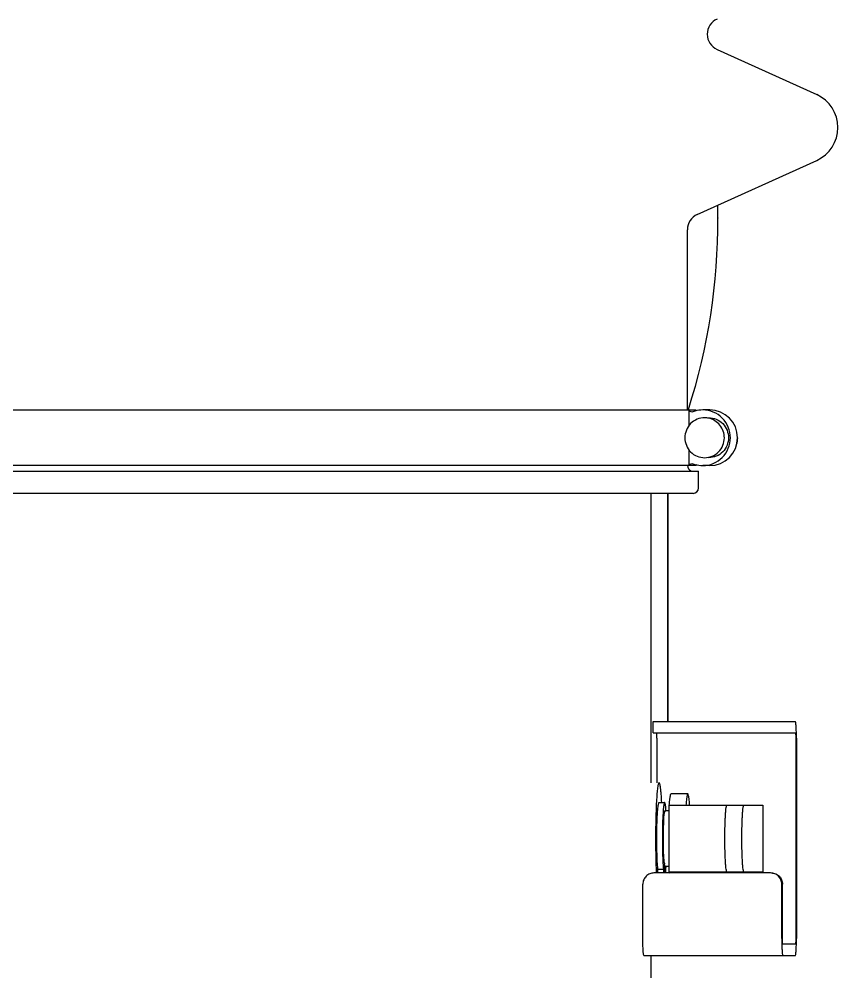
# Model space of a CAD drawing. Header units: millimetres. Extents: x 14017 to 18361, y 6223 to 10695.
# Drawn here: x 17808.2 to 17955.3, y 9135.6 to 9306.8 of the extents above; entities that cross this region are included whole.
import ezdxf

# ---------------------------------------------------------------- set-up
doc = ezdxf.new("R2010")
doc.units = ezdxf.units.MM
doc.header["$LTSCALE"] = 384.175
doc.layers.get('0').update_dxf_attribs({"linetype": 'CONTINUOUS'})

msp = doc.modelspace()

# ---------------------------------------------------------------- linework, layer by layer
at = {"linetype": 'Continuous'}
for p, q in [((17933.55641, 9301.30203), (17951.43905, 9293.20651)), ((17929.9945, 9271.65553), (17951.43905, 9281.36354)), ((17933.70672, 9271.04943), (17933.70509, 9270.99721)), ((17933.70657, 9271.04943), (17933.70681, 9270.99722)), ((17928.23173, 9236.53502), (17928.23173, 9268.92254)), ((17715.73173, 9236.53502), (17929.73173, 9236.53502)), ((17928.52822, 9233.73034), (17928.52822, 9236.53502)), ((17929.2028, 9236.19453), (17929.02701, 9236.16148)), ((17932.19912, 9236.53502), (17931.0001, 9236.53502)), ((17928.52822, 9226.53502), (17928.52822, 9229.33774)), ((17929.02701, 9226.90857), (17929.2028, 9226.87552)), ((17715.23173, 9225.53502), (17930.23173, 9225.53502)), ((17929.73173, 9226.53502), (17715.73173, 9226.53502)), ((17930.23173, 9222.53502), (17930.23173, 9225.53502)), ((17932.19912, 9226.53502), (17931.0001, 9226.53502)), ((17929.23173, 9221.53502), (17716.23174, 9221.53502)), ((17921.73173, 9169.53502), (17921.73173, 9221.53502)), ((17924.68751, 9180.53502), (17924.69089, 9221.53502)), ((17924.72726, 9221.53502), (17924.7318, 9183.89046)), ((17924.73179, 9183.87845), (17924.73178, 9180.53502)), ((17922.04736, 9178.53502), (17922.04736, 9180.53502)), ((17922.04737, 9180.53502), (17947.61756, 9180.53502)), ((17922.04737, 9178.53502), (17947.61756, 9178.53502)), ((17922.72975, 9177.53502), (17922.72975, 9169.53502)), ((17947.68038, 9177.53502), (17947.68038, 9141.53502)), ((17947.80601, 9177.53502), (17947.80601, 9141.53502)), ((17928.29595, 9167.53502), (17925.30188, 9167.53502)), ((17923.13304, 9165.98502), (17924.13107, 9165.98502)), ((17924.13447, 9165.9848), (17924.13108, 9165.98502)), ((17924.87029, 9165.53502), (17941.77816, 9165.53502)), ((17924.87029, 9165.53502), (17924.87029, 9153.53502)), ((17941.77816, 9165.53502), (17941.77816, 9153.53502)), ((17924.23087, 9164.53502), (17924.87029, 9164.53502)), ((17923.7259, 9159.58031), (17923.72589, 9159.53434)), ((17924.06498, 9153.33502), (17924.06586, 9155.00237)), ((17943.17159, 9153.33502), (17922.21307, 9153.33502)), ((17922.92035, 9154.0452), (17923.91837, 9154.0452)), ((17922.92649, 9153.33502), (17922.92035, 9154.0452)), ((17923.91837, 9154.0452), (17923.92451, 9153.33502)), ((17924.06572, 9154.73502), (17924.1456, 9154.73502)), ((17924.1913, 9154.61618), (17924.19062, 9153.33502)), ((17924.23087, 9154.53502), (17924.87029, 9154.53502)), ((17924.33159, 9153.33502), (17924.33795, 9153.98919)), ((17924.87029, 9153.53502), (17941.77816, 9153.53502)), ((17920.21702, 9141.53502), (17920.21702, 9151.33502)), ((17945.16764, 9141.53502), (17945.16764, 9151.33502)), ((17945.29328, 9141.53502), (17945.29328, 9151.33502)), ((17947.61756, 9140.53502), (17945.3561, 9140.53502)), ((17920.40547, 9138.53502), (17947.61756, 9138.53502)), ((17921.73173, 9123.53502), (17921.73173, 9138.53502))]:
    msp.add_line(p, q, dxfattribs=at)
for centre, radius, start, end in [((17934.79364, 9304.03502), 3, 114.3563913, 245.6436087), ((17948.75838, 9287.28502), 6.5, 294.3563913, 65.6436087), ((17822.70678, 9270.51222), 111.00109, 0.2772938, 1.4388303), ((17931.23173, 9268.92254), 3, 114.3563913, 180), ((17822.08959, 9270.61895), 111.61785, 342.2585276, 0.1941706), ((17931.00133, 9231.60593), 4.92849, 106.8987083, 111.4030251), ((17931.00609, 9231.58657), 4.94839, 90.0618208, 106.8863018), ((17930.23463, 9236.68677), 0.5253, 196.7910382, 220.6853764), ((17932.23173, 9231.53502), 5, 270, 90), ((17931.31, 9231.59855), 3.524, 77.8830421, 89.9573168), ((17933.02645, 9231.53872), 4.22904, 342.9305345, 359.949903), ((17929.23173, 9226.53502), 1, 180, 247.5), ((17931.00133, 9231.46412), 4.92849, 248.5969749, 253.1012917), ((17931.00609, 9231.48348), 4.94839, 253.1136982, 269.9381792), ((17930.23463, 9226.38327), 0.5253, 139.3146236, 163.2089618), ((17929.23173, 9222.53502), 1, 270, 0), ((17909.363, 9183.87846), 15.36873, 356.8949269, 359.9999577), ((17909.38217, 9183.88902), 15.3496, 358.9924607, 0.0053916), ((17927.66981, 9163.6222), 3.59865, 170.3978759, 170.5805487), ((17925.80567, 9163.97757), 1.70073, 167.2804654, 167.587517), ((17899.80209, 9162.64141), 24.65775, 4.444014, 4.6503306), ((17931.47709, 9155.99629), 7.44542, 186.2263453, 187.9062163), ((17925.76669, 9155.0837), 1.66077, 192.5180363, 192.8405973), ((17899.41514, 9156.45921), 25.04592, 355.4254354, 355.5592792), ((17959.29229, 9155.9772), 34.40959, 184.06991, 184.4341496), ((17962.28636, 9155.9772), 34.40959, 184.06991, 184.4341496), ((17894.28684, 9155.97818), 34.42832, 355.5727705, 355.922858)]:
    msp.add_arc(centre, radius, start, end, dxfattribs=at)
for points in [[(17929.02701, 9236.16152), (17928.8193, 9236.16058), (17928.5876, 9236.33598), (17928.52822, 9236.53502)], [(17928.52822, 9226.53502), (17928.5876, 9226.73407), (17928.8193, 9226.90947), (17929.02701, 9226.90853)], [(17924.12158, 9164.22247), (17924.12841, 9164.26285), (17924.1359, 9164.30314), (17924.1447, 9164.34314)], [(17924.1454, 9154.72374), (17924.12718, 9154.80578), (17924.11412, 9154.88894), (17924.10245, 9154.97216)]]:
    msp.add_open_spline(points, degree=3, dxfattribs=at)
for points, knots in [([(17935.94386, 9231.53502), (17935.94386, 9232.80848), (17934.90284, 9235.45416), (17932.26396, 9236.53465), (17931.00075, 9236.53496)], [0, 0, 0, 0, 0.502019846, 1, 1, 1, 1]), ([(17931.31263, 9235.12255), (17930.40617, 9235.12255), (17928.51269, 9234.34696), (17927.76545, 9232.44876), (17927.76545, 9231.53502)], [0, 0, 0, 0, 0.498000857, 1, 1, 1, 1]), ([(17934.85981, 9231.53502), (17934.85981, 9232.33236), (17934.30351, 9233.97146), (17932.82405, 9234.87793), (17932.04972, 9235.04404)], [0, 0, 0, 0, 0.501692897, 1, 1, 1, 1]), ([(17932.05897, 9235.12249), (17932.96562, 9235.12307), (17934.86004, 9234.34775), (17935.60762, 9232.44902), (17935.60762, 9231.53502)], [0, 0, 0, 0, 0.497982514, 1, 1, 1, 1]), ([(17927.76545, 9231.53502), (17927.76545, 9230.62123), (17928.51269, 9228.72288), (17930.40638, 9227.94745), (17931.31285, 9227.94754)], [0, 0, 0, 0, 0.502011448, 1, 1, 1, 1]), ([(17931.00075, 9226.53509), (17932.26396, 9226.5354), (17934.90284, 9227.61589), (17935.94386, 9230.26157), (17935.94386, 9231.53502)], [0, 0, 0, 0, 0.497980154, 1, 1, 1, 1]), ([(17931.31285, 9227.94754), (17932.21923, 9227.94762), (17934.11265, 9228.72307), (17934.85981, 9230.62128), (17934.85981, 9231.53502)], [0, 0, 0, 0, 0.497977988, 1, 1, 1, 1]), ([(17935.60762, 9231.53502), (17935.60762, 9230.62129), (17934.86038, 9228.72309), (17932.9669, 9227.94749), (17932.06044, 9227.94749)], [0, 0, 0, 0, 0.501999441, 1, 1, 1, 1]), ([(17947.80601, 9177.53502), (17947.80601, 9177.91775), (17947.7997, 9178.47344), (17947.7765, 9179.18064), (17947.7542, 9179.62923), (17947.72682, 9179.99863), (17947.69784, 9180.27099), (17947.66725, 9180.43906), (17947.64314, 9180.51325), (17947.62538, 9180.53502), (17947.61756, 9180.53502)], [0, 0, 0, 0, 0.380153061, 0.55195426, 0.702672717, 0.826556673, 0.91897886, 0.976705523, 0.992235529, 1, 1, 1, 1]), ([(17922.72975, 9177.53502), (17922.72975, 9177.6626), (17922.72695, 9177.89785), (17922.71663, 9178.1769), (17922.70344, 9178.35458), (17922.69351, 9178.45083), (17922.68337, 9178.49898), (17922.67453, 9178.53502), (17922.66694, 9178.53502)], [0, 0, 0, 0, 0.380423595, 0.703132692, 0.827098386, 0.919573165, 0.977342525, 1, 1, 1, 1]), ([(17947.61756, 9178.53502), (17947.62516, 9178.53502), (17947.634, 9178.49898), (17947.64413, 9178.45083), (17947.65406, 9178.35458), (17947.66725, 9178.1769), (17947.67757, 9177.89785), (17947.68038, 9177.6626), (17947.68038, 9177.53502)], [0, 0, 0, 0, 0.022657454, 0.080426774, 0.17290151, 0.296867167, 0.619576258, 1, 1, 1, 1]), ([(17923.13306, 9169.53501), (17923.1043, 9169.53503), (17923.0638, 9169.48079), (17923.03024, 9169.404), (17922.98163, 9169.2559), (17922.92855, 9169.00636), (17922.86859, 9168.62648), (17922.81157, 9168.1468), (17922.73387, 9167.3224), (17922.65282, 9166.088), (17922.57913, 9164.40269), (17922.52843, 9162.50201), (17922.50305, 9160.47001), (17922.50394, 9159.08107), (17922.50907, 9158.37965)], [0, 0, 0, 0, 0.00768878, 0.014514436, 0.023601268, 0.048707568, 0.083005541, 0.126204375, 0.177868229, 0.30430017, 0.456825689, 0.628752107, 0.812507767, 1, 1, 1, 1]), ([(17923.61242, 9165.99762), (17923.58595, 9166.4952), (17923.54204, 9167.19625), (17923.46304, 9168.06597), (17923.4048, 9168.57299), (17923.34335, 9168.97494), (17923.2889, 9169.23902), (17923.2389, 9169.39609), (17923.20453, 9169.47693), (17923.16304, 9169.53499), (17923.13306, 9169.53501)], [0, 0, 0, 0, 0.414899841, 0.584809757, 0.727022613, 0.840004952, 0.92271201, 0.952614536, 0.975034386, 1, 1, 1, 1]), ([(17924.96948, 9165.53502), (17924.98976, 9165.81976), (17925.03106, 9166.3166), (17925.10424, 9166.93792), (17925.17953, 9167.31781), (17925.23978, 9167.4877), (17925.28327, 9167.53502), (17925.30189, 9167.53501)], [0, 0, 0, 0, 0.417494215, 0.727238656, 0.920388554, 0.972767835, 1, 1, 1, 1]), ([(17928.29596, 9167.53501), (17928.27734, 9167.53502), (17928.23386, 9167.4877), (17928.1736, 9167.31781), (17928.09831, 9166.93792), (17928.02513, 9166.3166), (17927.98383, 9165.81976), (17927.96355, 9165.53502)], [0, 0, 0, 0, 0.027232165, 0.079611446, 0.272761344, 0.582505785, 1, 1, 1, 1]), ([(17928.62802, 9165.53971), (17928.60775, 9165.82378), (17928.56649, 9166.31945), (17928.49336, 9166.93932), (17928.41819, 9167.31829), (17928.35797, 9167.48781), (17928.31456, 9167.535), (17928.29596, 9167.53501)], [0, 0, 0, 0, 0.417482968, 0.727206372, 0.920352507, 0.972741789, 1, 1, 1, 1]), ([(17922.92035, 9154.0452), (17922.87423, 9154.49794), (17922.80697, 9155.54858), (17922.75831, 9156.93306), (17922.73476, 9158.2078), (17922.72657, 9159.23284), (17922.72872, 9160.26578), (17922.74116, 9161.27962), (17922.76354, 9162.24791), (17922.79519, 9163.14532), (17922.83527, 9163.9486), (17922.88225, 9164.63632), (17922.93525, 9165.19209), (17922.98999, 9165.59846), (17923.04423, 9165.8445), (17923.08905, 9165.95601), (17923.12008, 9165.98503), (17923.13306, 9165.98502)], [0, 0, 0, 0, 0.113873586, 0.263299374, 0.346639639, 0.432885299, 0.51979232, 0.605099326, 0.686587093, 0.76213783, 0.829791917, 0.887801365, 0.93468154, 0.969269138, 0.990827481, 0.99675177, 1, 1, 1, 1]), ([(17924.13108, 9165.98502), (17924.12084, 9165.98503), (17924.096, 9165.96694), (17924.05702, 9165.88925), (17924.0124, 9165.71981), (17923.96489, 9165.43714), (17923.93797, 9165.2112), (17923.92419, 9165.08086)], [0, 0, 0, 0, 0.032565676, 0.086658041, 0.27776673, 0.583355293, 1, 1, 1, 1]), ([(17924.37867, 9164.64053), (17924.3632, 9164.83069), (17924.33248, 9165.16157), (17924.28185, 9165.54267), (17924.23702, 9165.76888), (17924.20534, 9165.88022), (17924.17778, 9165.95), (17924.14822, 9165.98296), (17924.13447, 9165.9848)], [0, 0, 0, 0, 0.414013953, 0.721347796, 0.832763952, 0.915434589, 0.96989061, 1, 1, 1, 1]), ([(17934.9527, 9159.53502), (17934.9527, 9160.30045), (17934.96533, 9161.41184), (17935.01172, 9162.82624), (17935.05634, 9163.72348), (17935.11109, 9164.46227), (17935.16905, 9165.007), (17935.23025, 9165.34308), (17935.27842, 9165.49151), (17935.31397, 9165.53502), (17935.32961, 9165.53502)], [0, 0, 0, 0, 0.380139604, 0.551959185, 0.702675298, 0.826562446, 0.918982731, 0.976705708, 0.992235948, 1, 1, 1, 1]), ([(17938.32368, 9165.53502), (17938.30805, 9165.53502), (17938.27249, 9165.49151), (17938.22433, 9165.34308), (17938.16312, 9165.007), (17938.10517, 9164.46227), (17938.05041, 9163.72348), (17938.0058, 9162.82624), (17937.9594, 9161.41184), (17937.94677, 9160.30045), (17937.94677, 9159.53502)], [0, 0, 0, 0, 0.007764053, 0.023294297, 0.081017284, 0.173437581, 0.297324739, 0.448040855, 0.619860433, 1, 1, 1, 1]), ([(17923.92419, 9165.08086), (17923.88833, 9164.74195), (17923.83103, 9163.96366), (17923.74762, 9162.13026), (17923.72637, 9160.63547), (17923.7259, 9159.58031)], [0, 0, 0, 0, 0.185695784, 0.425063112, 1, 1, 1, 1]), ([(17923.91678, 9159.53502), (17923.91678, 9160.48241), (17923.9543, 9162.04071), (17924.01927, 9163.60595), (17924.11968, 9164.21116)], [0, 0, 0, 0, 0.606962237, 1, 1, 1, 1]), ([(17924.14668, 9164.35204), (17924.15719, 9164.39859), (17924.1705, 9164.45616), (17924.21001, 9164.53502), (17924.23088, 9164.53499)], [0, 0, 0, 0, 0.695723244, 1, 1, 1, 1]), ([(17923.72589, 9159.53434), (17923.7259, 9158.48649), (17923.74637, 9156.99895), (17923.82747, 9155.16934), (17923.8835, 9154.38756), (17923.91837, 9154.0452)], [0, 0, 0, 0, 0.572171758, 0.812084964, 1, 1, 1, 1]), ([(17924.07559, 9155.18879), (17924.00841, 9155.79704), (17923.94134, 9157.24729), (17923.91678, 9158.69688), (17923.91678, 9159.53502)], [0, 0, 0, 0, 0.422008846, 1, 1, 1, 1]), ([(17935.32961, 9153.53502), (17935.31397, 9153.53502), (17935.27842, 9153.57854), (17935.23025, 9153.72696), (17935.16905, 9154.06304), (17935.11109, 9154.60778), (17935.05634, 9155.34657), (17935.01172, 9156.2438), (17934.96533, 9157.65821), (17934.9527, 9158.7696), (17934.9527, 9159.53502)], [0, 0, 0, 0, 0.007764053, 0.023294297, 0.081017284, 0.173437581, 0.297324739, 0.448040855, 0.619860433, 1, 1, 1, 1]), ([(17937.94677, 9159.53502), (17937.94677, 9158.7696), (17937.9594, 9157.65821), (17938.0058, 9156.2438), (17938.05041, 9155.34657), (17938.10517, 9154.60778), (17938.16312, 9154.06304), (17938.22433, 9153.72696), (17938.27249, 9153.57854), (17938.30805, 9153.53502), (17938.32368, 9153.53502)], [0, 0, 0, 0, 0.380139604, 0.551959185, 0.702675298, 0.826562446, 0.918982731, 0.976705708, 0.992235948, 1, 1, 1, 1]), ([(17922.50907, 9158.37965), (17922.51238, 9157.92676), (17922.53224, 9156.24378), (17922.57927, 9154.56089), (17922.64031, 9153.33218)], [0, 0, 0, 0, 0.269082265, 1, 1, 1, 1]), ([(17922.21307, 9153.33502), (17921.95343, 9153.33502), (17921.42834, 9153.23087), (17920.7649, 9152.78561), (17920.32082, 9152.12088), (17920.21702, 9151.59513), (17920.21702, 9151.33502)], [0, 0, 0, 0, 0.249781646, 0.499677126, 0.749761717, 1, 1, 1, 1]), ([(17923.95708, 9153.33528), (17923.95884, 9153.39354), (17923.96292, 9153.49691), (17923.9712, 9153.61746), (17923.97922, 9153.69054), (17923.98545, 9153.72787), (17923.99023, 9153.7481), (17923.99627, 9153.76082), (17923.99957, 9153.76081)], [0, 0, 0, 0, 0.4063178, 0.72224456, 0.838440902, 0.923743331, 0.977012139, 1, 1, 1, 1]), ([(17923.99995, 9153.76079), (17924.00341, 9153.76033), (17924.00887, 9153.74741), (17924.01408, 9153.7265), (17924.02003, 9153.68901), (17924.02811, 9153.61588), (17924.03621, 9153.49592), (17924.04029, 9153.39308), (17924.04204, 9153.3352)], [0, 0, 0, 0, 0.024295868, 0.078768961, 0.164797618, 0.281209181, 0.59615896, 1, 1, 1, 1]), ([(17924.23086, 9154.53505), (17924.21028, 9154.53507), (17924.17107, 9154.61216), (17924.15787, 9154.66892), (17924.14745, 9154.71462)], [0, 0, 0, 0, 0.305092894, 1, 1, 1, 1]), ([(17924.21677, 9153.33651), (17924.21862, 9153.39022), (17924.22277, 9153.48519), (17924.23091, 9153.59575), (17924.23866, 9153.6625), (17924.24466, 9153.69635), (17924.2492, 9153.71495), (17924.25504, 9153.72631), (17924.2581, 9153.7263)], [0, 0, 0, 0, 0.408528442, 0.723682035, 0.839137174, 0.923807731, 0.976747662, 1, 1, 1, 1]), ([(17924.25849, 9153.72628), (17924.26169, 9153.72585), (17924.26699, 9153.71427), (17924.27193, 9153.69509), (17924.27766, 9153.66109), (17924.28544, 9153.59437), (17924.29342, 9153.48446), (17924.29757, 9153.39008), (17924.29941, 9153.33678)], [0, 0, 0, 0, 0.024580745, 0.078766075, 0.164193092, 0.279876788, 0.594034619, 1, 1, 1, 1]), ([(17924.33795, 9153.98919), (17924.34182, 9154.02571), (17924.35783, 9154.18305), (17924.37158, 9154.34061), (17924.38127, 9154.46164)], [0, 0, 0, 0, 0.232254024, 1, 1, 1, 1]), ([(17945.16764, 9151.33502), (17945.16764, 9151.59513), (17945.06384, 9152.12088), (17944.61975, 9152.78561), (17943.95632, 9153.23087), (17943.43123, 9153.33502), (17943.17159, 9153.33502)], [0, 0, 0, 0, 0.250238283, 0.500322874, 0.750218354, 1, 1, 1, 1]), ([(17943.29723, 9153.33502), (17943.55686, 9153.33502), (17944.08196, 9153.23087), (17944.74539, 9152.78561), (17945.18947, 9152.12088), (17945.29328, 9151.59513), (17945.29328, 9151.33502)], [0, 0, 0, 0, 0.249781646, 0.499677126, 0.749761717, 1, 1, 1, 1]), ([(17920.40547, 9138.53502), (17920.39766, 9138.53502), (17920.37989, 9138.5568), (17920.35578, 9138.63099), (17920.32519, 9138.79906), (17920.29622, 9139.07142), (17920.26884, 9139.44081), (17920.24653, 9139.88941), (17920.22333, 9140.59661), (17920.21702, 9141.1523), (17920.21702, 9141.53502)], [0, 0, 0, 0, 0.007764471, 0.023294477, 0.08102114, 0.173443327, 0.297327283, 0.44804574, 0.619846939, 1, 1, 1, 1]), ([(17945.16764, 9141.53502), (17945.16764, 9141.4497), (17945.16855, 9141.11423), (17945.17297, 9140.77878), (17945.17856, 9140.52871)], [0, 0, 0, 0, 0.254360891, 1, 1, 1, 1]), ([(17945.3561, 9140.53502), (17945.3485, 9140.53502), (17945.33966, 9140.57106), (17945.32952, 9140.61921), (17945.31959, 9140.71546), (17945.3064, 9140.89315), (17945.29608, 9141.1722), (17945.29328, 9141.40744), (17945.29328, 9141.53502)], [0, 0, 0, 0, 0.022657454, 0.080426774, 0.17290151, 0.296867167, 0.619576258, 1, 1, 1, 1]), ([(17947.61756, 9138.53502), (17947.62538, 9138.53502), (17947.64314, 9138.5568), (17947.66725, 9138.63099), (17947.69784, 9138.79906), (17947.72682, 9139.07142), (17947.7542, 9139.44081), (17947.7765, 9139.88941), (17947.7997, 9140.59661), (17947.80601, 9141.1523), (17947.80601, 9141.53502)], [0, 0, 0, 0, 0.007764471, 0.023294477, 0.08102114, 0.173443327, 0.297327283, 0.44804574, 0.619846939, 1, 1, 1, 1]), ([(17947.68038, 9141.53502), (17947.68038, 9141.40744), (17947.67757, 9141.1722), (17947.66725, 9140.89315), (17947.65406, 9140.71546), (17947.64413, 9140.61921), (17947.634, 9140.57106), (17947.62516, 9140.53502), (17947.61756, 9140.53502)], [0, 0, 0, 0, 0.380423595, 0.703132692, 0.827098386, 0.919573165, 0.977342525, 1, 1, 1, 1]), ([(17945.17856, 9140.52871), (17945.18458, 9140.25948), (17945.19684, 9139.8752), (17945.22301, 9139.39407), (17945.24479, 9139.10176), (17945.26774, 9138.8705), (17945.29429, 9138.69201), (17945.31556, 9138.59754), (17945.3409, 9138.53502), (17945.3561, 9138.53502)], [0, 0, 0, 0, 0.401354333, 0.572633176, 0.718826515, 0.836583133, 0.923277925, 0.977346011, 1, 1, 1, 1])]:
    msp.add_open_spline(points, degree=3, knots=knots, dxfattribs=at)

doc.saveas('drawing.dxf')
